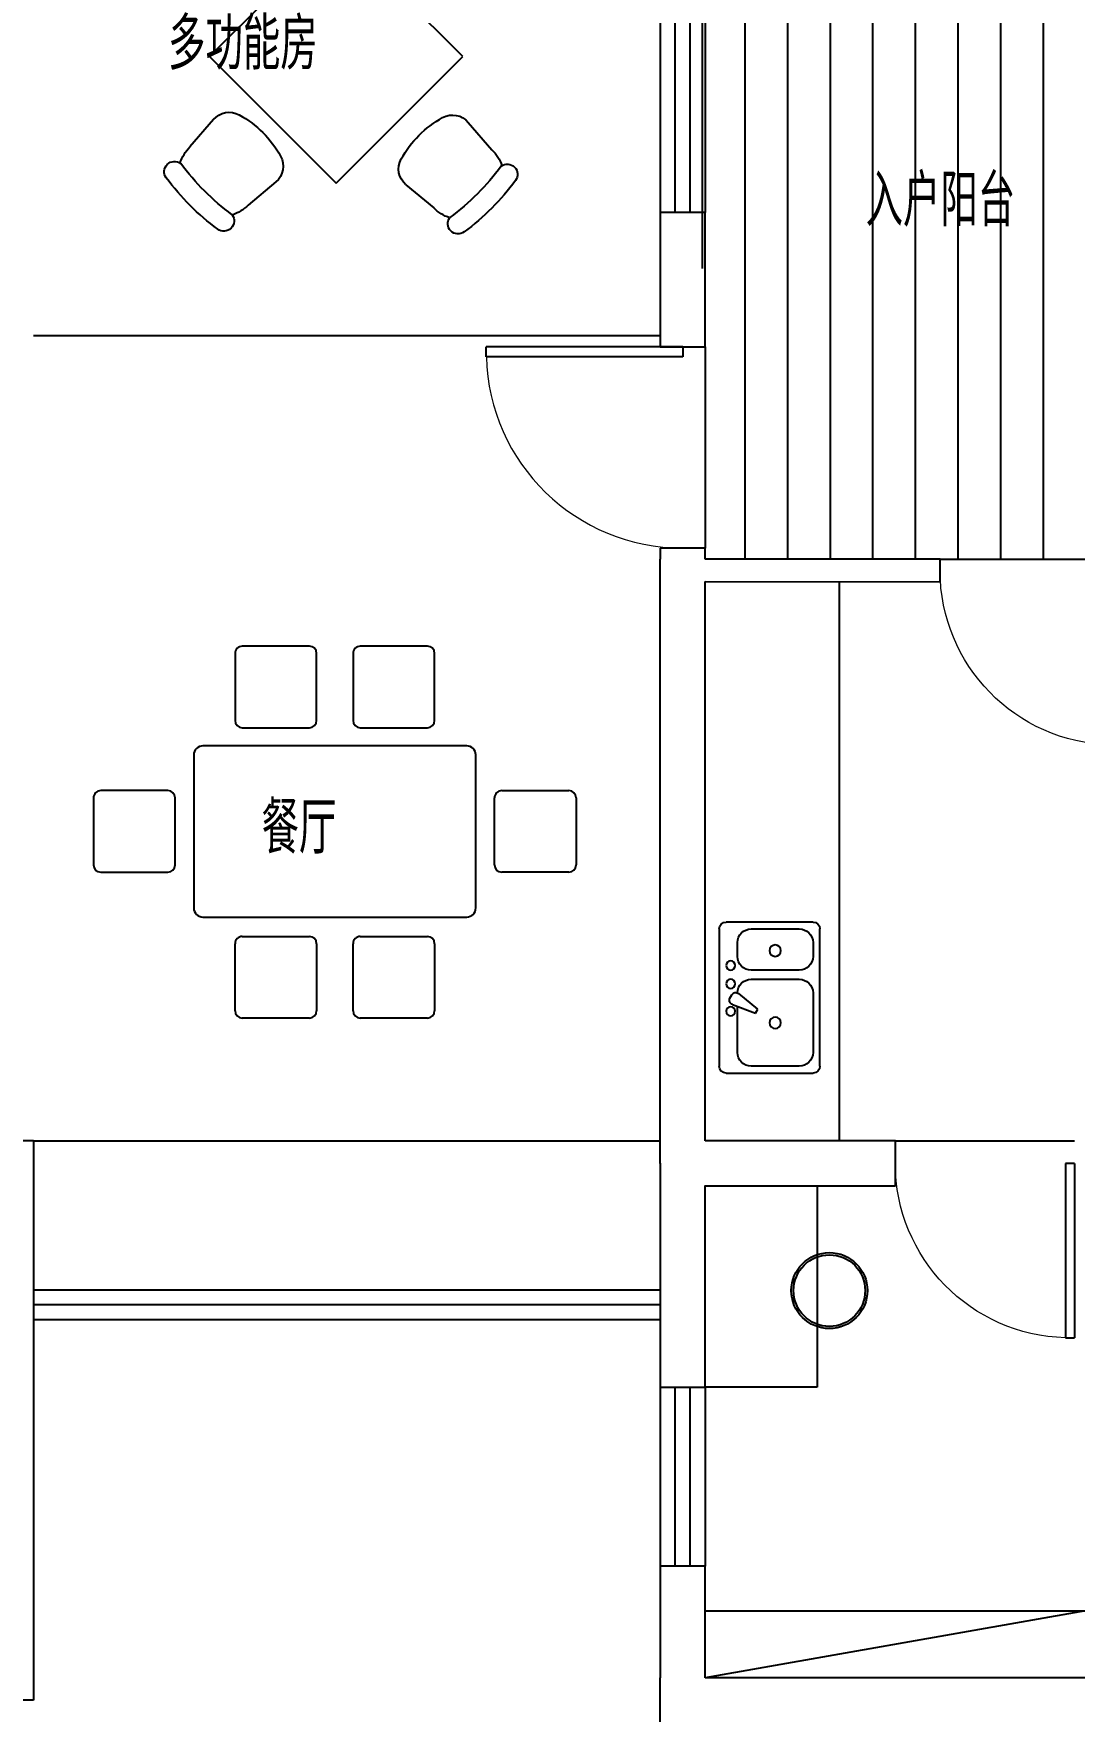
# Model space of a CAD drawing. Extents: x -355331 to -318731, y -592200 to -560200.
# Drawn here: x -346331 to -341681, y -579750 to -572250 of the extents above; entities that cross this region are included whole.
import ezdxf

# ---------------------------------------------------------------- set-up
doc = ezdxf.new("R2010")
doc.units = 0
doc.header["$LTSCALE"] = 1000
doc.header["$MEASUREMENT"] = 0
doc.layers.get('0').update_dxf_attribs({"linetype": 'CONTINUOUS'})
for name, color, linetype in [('BATH', 6, 'CONTINUOUS'), ('H', 252, 'CONTINUOUS'), ('JIAJU', 252, 'CONTINUOUS'), ('WALL', 2, 'CONTINUOUS'), ('WINDOW', 3, 'CONTINUOUS'), ('文字', 7, 'CONTINUOUS')]:
    doc.layers.add(name, color=color, linetype=linetype)
doc.styles.add('_TCH_WINDOW', font='SIMPLEX', dxfattribs={"height": 3.5, "bigfont": 'GBCBIG'})
doc.styles.add('DIM_FONT', font='ROMAND.shx', dxfattribs={"width": 0.7})
doc.styles.get("Standard").update_dxf_attribs({"font": 'GBENOR', "bigfont": 'GBCBIG'})

# ---------------------------------------------------------------- blocks, each defined once
blk = doc.blocks.new('A$C51354A1B')
for p, q in [((738.3348613406996, 1846.682547758799), (1071.334861341165, 1846.682547758333)), ((1324.180100498954, 1846.682547760196), (1657.180100498721, 1846.682547759264)), ((702.334861340234, 1477.68254775973), (702.3348613406997, 1810.68254775973)), ((1107.334861341165, 1810.68254775973), (1107.334861340699, 1477.68254775973)), ((1288.180100498488, 1477.68254775973), (1288.180100499885, 1810.682547759265)), ((1693.180100499419, 1810.682547760196), (1693.180100499652, 1477.682547759265)), ((1071.3348613407, 1441.68254775973), (738.3348613411652, 1441.682547758333)), ((1657.180100498954, 1441.68254775973), (1324.180100499419, 1441.682547758333)), ((1852.757480919594, 1344.999535500537), (542.7574809200596, 1344.999535501003)), ((497.7574809195939, 1299.999535500538), (497.7574809200596, 539.9995354991406)), ((1897.757480920059, 539.9995354991406), (1897.757480920059, 1299.999535500538)), ((-0.000837818486616, 753.4995354996063), (-0.0008378187194467, 1086.499535500072)), ((35.99916218104772, 1122.49953549914), (368.9991621805821, 1122.499535501003)), ((404.9991621810476, 1086.499535501003), (404.9991621810476, 753.4995355010032)), ((1990.515799658606, 1086.499535500538), (1990.515799658838, 753.4995355005376)), ((2359.515799659305, 1122.499535499606), (2026.515799659072, 1122.499535500537)), ((2395.515799658606, 753.4995355010032), (2395.515799657674, 1086.499535500538)), ((368.9991621812806, 717.4995355005376), (35.99916218081489, 717.4995355005376)), ((2026.515799658606, 717.4995354996062), (2359.515799659071, 717.4995354991406)), ((542.7574809200596, 494.9995354991406), (1852.757480920059, 494.9995355000718)), ((702.334861341631, 368.9995355005377), (702.3348613409323, 35.99953550100327)), ((1071.334861341165, 404.9995355010032), (738.3348613411652, 404.9995355005377)), ((1107.334861340699, 35.9995355005376), (1107.334861341864, 368.999535500072)), ((1288.180100499885, 368.9995354991406), (1288.180100498954, 35.9995355005376)), ((1657.180100499419, 404.9995355005377), (1324.180100498255, 404.9995355010032)), ((1693.180100499419, 35.9995355005376), (1693.180100499187, 368.9995354996063)), ((738.3348613411652, -0.0004644989967346), (1071.334861341165, -0.0004644989967346)), ((1324.180100498954, -0.0004644994623959), (1657.180100499419, -0.0004644989967346))]:
    blk.add_line(p, q)
for centre, radius, start, end in [((738.3348613413983, 1810.682547758333), 36.00000000000001, 90, 180), ((1071.334861341631, 1810.682547760196), 36.00000000000001, 0, 90), ((1324.180100498488, 1810.68254775973), 36.00000000000001, 90, 180), ((1657.180100498954, 1810.68254775973), 36.00000000000001, 0, 90), ((738.3348613411652, 1477.68254775973), 36.00000000000001, 180, 270), ((1071.334861341165, 1477.682547760196), 36.00000000000001, 270, 0), ((1324.180100498721, 1477.682547759265), 36.00000000000001, 180, 270), ((1657.180100499186, 1477.682547758333), 36.00000000000001, 270, 0), ((542.7574809205252, 1299.999535500538), 44.99999999999999, 90, 180), ((1852.757480920525, 1299.999535499606), 44.99999999999999, 0, 90), ((35.99916218197904, 1086.499535500072), 36.00000000000001, 90, 180), ((368.9991621805821, 1086.499535500072), 36.00000000000001, 0, 90), ((2026.515799658838, 1086.499535500538), 36.00000000000001, 90, 180), ((35.99916218197904, 753.4995355000717), 36.00000000000001, 180, 270), ((368.9991621805821, 753.4995354996063), 36.00000000000001, 270, 0), ((2026.515799659072, 753.4995355010032), 36.00000000000001, 180, 270), ((2359.515799660004, 753.4995355000717), 36.00000000000001, 270, 0), ((542.7574809200596, 539.9995355010032), 44.99999999999999, 180, 270), ((1852.757480919594, 539.9995355005374), 44.99999999999999, 270, 0), ((738.3348613406996, 368.9995354996063), 36.00000000000001, 90, 180), ((1071.3348613407, 368.9995355010033), 36.00000000000001, 0, 90), ((1324.180100499419, 368.9995354996063), 36.00000000000001, 90, 180), ((1657.180100498488, 368.9995354991406), 36.00000000000001, 0, 90), ((738.334861341631, 35.9995355005376), 36.00000000000001, 180, 270), ((1071.334861341165, 35.99953549960628), 36.00000000000001, 270, 0), ((1324.180100499187, 35.9995355005376), 36.00000000000001, 180, 270), ((1657.180100498488, 35.99953549960628), 36.00000000000001, 270, 0)]:
    blk.add_arc(centre, radius, start, end)
at = {"layer": 'JIAJU'}
blk.add_arc((2359.515799659071, 1086.499535500072), 36.00000000000001, 0, 90, dxfattribs=at)
blk = doc.blocks.new('M_E25ESP')
at = {"color": 0, "linetype": 'ByBlock'}
for p, q in [((0, -306.8181818181825), (0, 306.8181818181825)), ((30.68181818181756, 337.5), (419.3181818181823, 337.5)), ((357.9545454545459, 306.8181818181825), (143.1818181818175, 306.8181818181825)), ((450, 306.8181818181825), (450, -306.8181818181825)), ((81.81818181818242, 245.4545454545459), (81.81818181818242, 39.98143636365329)), ((419.3181818181823, -20.45454545454595), (419.3181818181823, 245.4545454545459)), ((48.38627045456087, 2.022913636367774), (56.62685454545135, -12.25018636364075)), ((58.92449318180661, 31.40468181818869), (162.5349272727362, 70.22072045454206)), ((172.7622000000092, 52.50655227273089), (87.3413181818164, -17.81470227271119)), ((162.5349272727362, 70.22072045454206), (172.7622000000092, 52.50655227273089)), ((143.1818181818175, -81.81818181818242), (357.9545454545459, -81.81818181818242)), ((357.9545454545459, -122.7272727272729), (143.1818181818175, -122.7272727272729)), ((81.81818181818242, -184.0909090909094), (81.81818181818242, -245.4545454545459)), ((419.3181818181823, -245.4545454545459), (419.3181818181823, -184.0909090909094)), ((419.3181818181823, -337.5), (30.68181818181756, -337.5)), ((143.1818181818175, -306.8181818181825), (357.9545454545459, -306.8181818181825))]:
    blk.add_line(p, q, dxfattribs=at)
for centre, radius in [((51.13636363636349, 61.3636363636365), 20.45454545454545), ((250.5681818181824, 112.5), 25.56818181818182), ((51.13636363636349, -61.3636363636365), 20.45454545454545), ((51.13636363636349, -143.1818181818175), 20.45454545454545), ((250.5681818181824, -209.6590909090906), 25.56818181818182)]:
    blk.add_circle(centre, radius, dxfattribs=at)
for centre, radius, start, end in [((30.68181818181756, 306.8181818181825), 30.68181818181818, 90, 180), ((143.1818181818175, 245.4545454545459), 61.36363636363636, 90, 180), ((357.9545454545459, 245.4545454545459), 61.36363636363636, 0, 90), ((419.3181818181823, 306.8181818181825), 30.68181818181818, 0, 90), ((66.10041818182025, 12.25018636364075), 20.45454545454545, 110.537678, 210), ((74.34100227271072, -2.022913636367774), 20.45454545454545, 210, 309.462322), ((143.1818181818175, -20.45454545454595), 61.36363636363636, 180, 270), ((357.9545454545459, -20.45454545454595), 61.36363636363636, 270, 0), ((143.1818181818175, -184.0909090909094), 61.36363636363636, 90, 180), ((357.9545454545459, -184.0909090909094), 61.36363636363636, 0, 90), ((143.1818181818175, -245.4545454545459), 61.36363636363636, 180, 270), ((357.9545454545459, -245.4545454545459), 61.36363636363636, 270, 0), ((30.68181818181756, -306.8181818181825), 30.68181818181818, 180, 270), ((419.3181818181823, -306.8181818181825), 30.68181818181818, 270, 0)]:
    blk.add_arc(centre, radius, start, end, dxfattribs=at)
at = {"style": 'DIM_FONT', "width": 0.8, "flags": 9}
for tag in ['YSIZE', 'XSIZE']:
    blk.add_attdef(tag, (0, 0), '', height=0.5, dxfattribs=at)
blk = doc.blocks.new('M_C54TQD')
for p, q in [((0, -52.37141133332626), (1500, -52.37141133332626)), ((25.81707532191649, -508.5309666635002), (25.81707532354631, -1967.83045325207)), ((853.4887384483591, -488.5309666636167), (45.81707532191649, -488.5309666635002)), ((853.4887384483591, -488.5309666636167), (1471.571529761655, -915.928643709747)), ((45.81707532214932, -761.1308476366103), (915.2873221009503, -761.1308476364936)), ((1471.571529761888, -1967.830453251838), (1471.571529761888, -915.9286437098636)), ((381.0187325812876, -1368.262054991908), (394.7801580405794, -1471.40293244319)), ((777.5608816719612, -1368.404508911655), (698.3876391793602, -1472.359672029037)), ((394.7801580405794, -1471.40293244319), (368.977387327468, -1593.453046087059)), ((528.3918655531015, -1559.275664124638), (508.6248558897058, -1470.38433104183)), ((698.3876391793602, -1472.359672029037), (623.2731592210475, -1602.733589553973)), ((160.8363171380479, -1514.378392206039), (136.7538225841708, -1517.816383791156)), ((255.4458232410252, -1552.196723353932), (160.8363171380479, -1514.378392206039)), ((324.2529505379498, -1645.023484812815), (255.4458232410252, -1552.196723353932)), ((548.1586792629676, -1616.561117701349), (528.3918655531015, -1559.275664124638)), ((90.30910963541828, -1638.147501642466), (87.00939012947491, -1644.58949291869)), ((188.3591680568643, -1620.957261242554), (90.30910963541828, -1638.147501642466)), ((257.1660994002595, -1617.519269657321), (188.3591680568643, -1620.957261242554)), ((324.2529505379498, -1645.023484812815), (257.1660994002595, -1617.519269657321)), ((368.977387327468, -1593.453046087059), (324.2529505379498, -1645.023484812815)), ((324.2529505379498, -1645.023484812815), (510.0318023327272, -1663.932721005287)), ((324.2529505379498, -1645.023484812815), (355.2161578217056, -1727.536271516117)), ((605.4829289054032, -1658.043702143477), (548.1586792629676, -1616.561117701349)), ((623.2731592210475, -1602.733589553973), (605.4829289054032, -1658.043702143477)), ((605.4829289054032, -1658.043702143477), (733.9680998106488, -1626.437963874312)), ((733.9680998106488, -1626.437963874312), (836.7563149160706, -1640.265492021688)), ((836.7563149160706, -1640.265492021688), (872.7706596506758, -1660.305966510903)), ((510.0318023327272, -1663.932721005287), (559.9168716461863, -1700.031915123691)), ((559.9168716461863, -1700.031915123691), (571.9582169000057, -1708.627035323647)), ((605.4829289054032, -1658.043702143477), (593.7109122320544, -1752.156051272759)), ((605.4829289054032, -1658.043702143477), (654.9002571103629, -1721.255319918738)), ((654.9002571103629, -1721.255319918738), (720.1312322369776, -1768.66392732237)), ((355.2161578217056, -1727.536271516117), (334.5740196325351, -1810.04891698237)), ((591.871118045412, -1766.864436217816), (580.0376802883111, -1861.467821219121)), ((720.1312322369776, -1768.66392732237), (813.0359425107016, -1768.66392732237)), ((334.5740196325351, -1810.04891698237), (280.9774346412159, -1872.618190080393)), ((45.8170753235463, -1987.83045325207), (1451.571529761888, -1987.830453251838))]:
    blk.add_line(p, q)
blk.add_lwpolyline([(0, -2000), (0, 0), (1500, 0), (1500, -2000)], close=True)
for points in [[(100.9809355731122, -126.7930115305353, -0.2633679387580063), (73.03082517371513, -108.0043454644037, -0.494818049593334), (82.2023155835923, -89.26110906281976, -0.049224722880142), (99.87297290400602, -87.51721706544048, -0.0368308428568549), (123.5152011790778, -89.26110906281976, -0.0318926909000512), (161.4932668786496, -97.39637610432692, 0.0357819959079403), (195.4075579075142, -104.386000819155, 0.0329412578642258), (285.0692274586763, -110.2995541269192, 0.0265644647772248), (396.2963938089087, -104.386000819155, 0.0179054185074339), (433.8106666770761, -99.02135129994713, -0.0333974636936459), (454.0186778504867, -96.76743306149729, -0.0320396294917023), (491.1012199197428, -97.4999333183514, 0.018441951395994), (555.4230690312106, -100.5206656794762, 0.0108372939697291), (620.186532073887, -99.76774555223528, 0.0146238513299216), (668.0947889683302, -96.76743306149729, 0.1112493716170288), (690.6415959072765, -89.46100785862656, -0.1537083434765361), (707.5298517555927, -85.50787644495722, -0.0764444186523767), (714.9663045406343, -87.23092743253801, -0.215512293950284), (716.9191617504694, -89.26110906281976, -0.5858582349918418), (714.256699609803, -92.3062150827609, 0.3634893070176432), (709.4076745638158, -94.89081675256604, 0.1917162675796268), (709.3503550537861, -106.4259541546926, -0.1296753022843935), (711.2854973720385, -123.0397789126727, -0.017350206177164), (708.2857401394285, -139.8438447378576, 0.0193256498707409), (705.6520289473701, -154.9418324535945, 0.0188175161277147), (699.0376803365068, -223.3239292913349, 0.0218280980030002), (698.1405417609494, -282.5501878542127, 0.0062041541509907), (699.5261772114318, -316.400861889706, 0.0019630604773014), (705.6520289473701, -423.2947161803021, 0.0283408257713941), (709.9291620904112, -459.4233455349458, -0.1170135268628909), (709.4076745638158, -468.3330838838592, -0.3660599914315623), (707.9786069015973, -469.2643586997872, -0.0397304305354332), (694.3848961445037, -466.456467574928, -0.0483088234329496), (680.646424039267, -460.9746408300707, 0.0629807230965901), (669.9726117765528, -457.0735272672027, 0.0405796252690656), (646.575280764373, -453.6929555620297, 0.0143450944869819), (579.8353533989284, -451.4436783404088, 0.0054844172030433), (454.3906688750722, -452.1922876990865, 0.0071527060937162), (358.2477550946642, -455.1969109582715, 0.0087615685340777), (315.7035025332589, -457.8837116115026, -0.0081531255989414), (269.9883195252624, -460.8266186480176, -0.062510027184643), (212.858998686308, -456.4259942439385, 0.078669286227118), (167.272150359815, -454.386000819155, 0.0478250924924058), (144.9107191013172, -459.1024647536687, -0.0344939943977636), (114.1258911844343, -466.456467574928, -0.0235713893391271), (88.79070591600615, -469.4701159588293, -0.5102284767959722), (87.83597996179016, -468.3330838838592), (95.34746714844368, -438.3075054148211), (116.0039099461865, -355.7373764807127, 0.0730409353706404), (117.9549391705077, -336.1565441959537, 0.0233051013921503), (112.2480683759786, -275.0438638554188, 0.0182988888762084), (108.178149793297, -252.1994323256659, -0.0109698913763853), (100.8329906477593, -214.2043384962017, -0.0422811877974625), (97.92617118963972, -179.8909346904838, -0.0272005265134367), (100.8329906477593, -126.4973212979967)], [(99.32607474597172, -142.8089705866296, -0.0536899463297647), (113.5327993906103, -155.7863047061255, -0.0703117485643946), (121.637378370855, -168.0780053790658, -0.0154482349215183), (125.372092746431, -176.6325245260959, -0.0132435682896378), (129.1488655572757, -186.8438859943999, -0.0821266656645959), (132.1388998322654, -204.9249020674033, -0.064163702142309), (129.1488655572757, -228.1290210800944)], [(100.802333666943, -126.7787973218364, -0.0773794298008275), (135.6131864276249, -152.1195828430354, -0.0773794298004389), (161.0724411581177, -186.8438859943999, -0.0475254861911322), (170.9974045124836, -211.4623332455522, -0.0475254861919447), (176.0954155311919, -237.5119613877032)], [(574.8410073658451, -100.5896195458481, 0.0278421621871093), (551.0592332051601, -111.202792232274, 0.0486850077751128), (538.5224678034429, -119.2865462948102, 0.0236664622263066), (510.5991942917462, -143.6456021170597, 0.0312234184537797), (491.5759178295266, -164.3247727612033, 0.0468009736850804), (486.4679089093113, -171.9909071292495, 0.023190832047154), (478.4309622184373, -188.7205023034475)], [(656.8276561654637, -94.89081675256604, 0.0881531318181468), (622.2978315080982, -98.43457139458042, 0.0881531318190246), (591.1024862020275, -113.6568386049475, 0.0775471207029249), (569.4562496813013, -135.2689928915351, 0.077547120704443), (555.4230690312106, -162.4482976893196)], [(810.218914367957, -126.7930115305353, -0.2633679387580063), (782.26880396856, -108.0043454644037, -0.494818049593334), (791.4402943784372, -89.26110906281976, -0.049224722880142), (809.1109516988504, -87.51721706544048, -0.0368308428568549), (832.7531799739226, -89.26110906281976, -0.0318926909000512), (870.7312456734944, -97.39637610432692, 0.0357819959079403), (904.6455367023593, -104.386000819155, 0.0329412578642258), (994.3072062535213, -110.2995541269192, 0.0265644647772248), (1105.534372603753, -104.386000819155, 0.0179054185074339), (1143.048645471921, -99.02135129994713, -0.0333974636936459), (1163.256656645331, -96.76743306149729, -0.0320396294917023), (1200.339198714588, -97.4999333183514, 0.018441951395994), (1264.661047826055, -100.5206656794762, 0.0108372939697291), (1329.424510868732, -99.76774555223528, 0.0146238513299216), (1377.332767763175, -96.76743306149729, 0.1112493716170288), (1399.879574702121, -89.46100785862656, -0.1537083434765361), (1416.767830550438, -85.50787644495722, -0.0764444186523767), (1424.204283335479, -87.23092743253801, -0.215512293950284), (1426.157140545314, -89.26110906281976, -0.5858582349918418), (1423.494678404648, -92.3062150827609, 0.3634893070176432), (1418.645653358661, -94.89081675256604, 0.1917162675796268), (1418.588333848631, -106.4259541546926, -0.1296753022843935), (1420.523476166883, -123.0397789126727, -0.017350206177164), (1417.523718934273, -139.8438447378576, 0.0193256498707409), (1414.890007742215, -154.9418324535945, 0.0188175161277147), (1408.275659131352, -223.3239292913349, 0.0218280980030002), (1407.378520555794, -282.5501878542127, 0.0062041541509907), (1408.764156006276, -316.400861889706, 0.0019630604773014), (1414.890007742215, -423.2947161803021, 0.0283408257713941), (1419.167140885256, -459.4233455349458, -0.1170135268628909), (1418.645653358661, -468.3330838838592, -0.3660599914315623), (1417.216585696442, -469.2643586997872, -0.0397304305354332), (1403.622874939348, -466.456467574928, -0.0483088234329496), (1389.884402834112, -460.9746408300707, 0.0629807230965901), (1379.210590571398, -457.0735272672027, 0.0405796252690656), (1355.813259559218, -453.6929555620297, 0.0143450944869819), (1289.073332193773, -451.4436783404088, 0.0054844172030433), (1163.628647669917, -452.1922876990865, 0.0071527060937162), (1067.485733889509, -455.1969109582715, 0.0087615685340777), (1024.941481328103, -457.8837116115026, -0.0081531255989414), (979.2262983201073, -460.8266186480176, -0.062510027184643), (922.0969774811527, -456.4259942439385, 0.078669286227118), (876.5101291546598, -454.386000819155, 0.0478250924924058), (854.148697896162, -459.1024647536687, -0.0344939943977636), (823.3638699792791, -466.456467574928, -0.0235713893391271), (798.0286847108507, -469.4701159588293, -0.5102284767959722), (797.073958756635, -468.3330838838592), (804.5854459432884, -438.3075054148211), (825.2418887410311, -355.7373764807127, 0.0730409353706404), (827.1929179653522, -336.1565441959537, 0.0233051013921503), (821.4860471708231, -275.0438638554188, 0.0182988888762084), (817.4161285881419, -252.1994323256659, -0.0109698913763853), (810.070969442604, -214.2043384962017, -0.0422811877974625), (807.1641499844847, -179.8909346904838, -0.0272005265134367), (810.070969442604, -126.4973212979967)], [(1284.07898616069, -100.5896195458481, 0.0278421621871093), (1260.297212000005, -111.202792232274, 0.0486850077751128), (1247.760446598287, -119.2865462948102, 0.0236664622263066), (1219.837173086591, -143.6456021170597, 0.0312234184537797), (1200.813896624371, -164.3247727612033, 0.0468009736850804), (1195.705887704156, -171.9909071292495, 0.023190832047154), (1187.668941013282, -188.7205023034475)], [(1366.065634960309, -94.89081675256604, 0.0881531318181468), (1331.535810302943, -98.43457139458042, 0.0881531318190246), (1300.340464996872, -113.6568386049475, 0.0775471207029249), (1278.694228476146, -135.2689928915351, 0.077547120704443), (1264.661047826055, -162.4482976893196)], [(660.5833017819095, -455.1969109582715, 0.0161077521653885), (621.6645676454064, -428.9650299670173, 0.0245988265329337), (594.8583277720026, -413.9117758726934, 0.009477215100867), (545.8200545446016, -390.6135754343122, 0.0159372813057892), (515.9880062439476, -378.2564897139092, 0.0725208528990522), (499.6476300114299, -374.6702446285635, 0.0333392788004724), (463.4079878453631, -374.5033983330941)], [(191.3706686275545, -453.6728252451866, 0.0097294744723616), (218.6594809463713, -444.6409905871842, 0.009729474473291), (245.5762311110738, -434.5542727969585, 0.0079705008528091), (267.3211682804395, -425.5156059400176, 0.0079705008551367), (288.7669395147823, -415.7883921816246)], [(900.6086474223993, -453.6728252451866, 0.0097294744723616), (927.8974597412162, -444.6409905871842, 0.009729474473291), (954.8142099059187, -434.5542727969585, 0.0079705008528091), (976.5591470752843, -425.5156059400176, 0.0079705008551367), (998.0049183096271, -415.7883921816246)], [(853.4887384483591, -488.5309666636167, -0.0852718179142582), (916.7940449684392, -598.6369900371647, -0.1240444849517736), (926.0039442058186, -686.1659086162688), (912.364597803913, -781.5758952042086), (914.1106356123927, -911.7165031466866)], [(914.1106356123927, -911.7165031466866, 0.0078673409248488), (1031.724163627252, -893.9427607996623, 0.0095084780273965), (1128.470983586972, -875.8640361278084, 0.006616053903061), (1193.485191743588, -861.5313435217831, -0.0238283431850551), (1211.672466289019, -858.1735341966851, -0.080712554601587), (1230.311834537657, -858.6611640215851, -0.0095907749214261), (1382.91685589496, -890.6158193460433, -0.0131328366423957), (1416.355327734956, -899.220250509563, -0.0078593660510627), (1471.571529761655, -915.928643709747)], [(463.9505119207313, -1480.437258017133, 0.0256263773130658), (475.5529135710093, -1477.614787561935, 0.0108003175969269), (604.8687299224548, -1435.981363105937, 0.0045599242865635), (692.3968879890162, -1404.803410856868, 0.0112502049699783), (727.4602013842668, -1391.049685411621, 0.0693939607328312), (746.282983473502, -1379.897448407486, -0.0797562568819131), (762.8822070427702, -1370.519326541922, -0.1063994932269791), (777.5608816721942, -1368.404508911655, -0.3286420819917078), (781.570805078838, -1371.809234975604, -0.2995467624749613), (779.1952752068173, -1378.311226067249, 0.1899166392732897), (773.7075559524817, -1387.122778535122, 0.0335175224208069), (772.5260133859701, -1397.384737111046, 0.0756271031388586), (773.0004556113851, -1401.959308893885, 0.0534886286392459), (775.9668624771292, -1409.811991529539, 0.0178378667503755), (788.0861175216266, -1431.800641400157, 0.0383935750642246), (805.2742803669533, -1456.073614769731, -0.0595290825061912), (815.7115921904331, -1472.215284330654, -0.0359425927522917), (826.2619087763594, -1498.385362479603, -0.011245006357116), (851.9242734634317, -1584.737333225552, -0.0062027091860942), (862.1980728851632, -1624.315597536159, 0.010783211680623), (868.3165291617624, -1647.028448516852, 0.0194848343010926), (872.7706596516069, -1660.305966512998, 0.0050616242096234), (892.3973092753438, -1710.497391701792, 0.1013919190942201), (909.1374201583676, -1735.773232724518, -0.2237680032509501), (913.990082128439, -1749.201175178284, -0.2555795284433636), (910.8728970314841, -1753.817256197799, -0.0815627085866008), (895.1848218820523, -1758.905572009971, -0.0718052271760612), (878.0769460559821, -1759.0340193148, 0.0699853129919421), (860.5283372055271, -1759.102219073102, 0.0354599108751823), (801.0142176891676, -1772.068652195274, 0.0294323486893013), (731.9626261058727, -1796.825984933995, 0.0015539306784282), (698.6263457331806, -1811.165110202273, -0.0015200045161783), (664.5470052741002, -1825.826592424651, -0.004735139452577), (629.2815294407771, -1840.478306480334, 0.0038204816556974), (585.5403770180418, -1858.557646425674, 0.2960011448983662), (563.6347568596248, -1890.878058333299, -0.6497743301907088), (542.1970181963407, -1899.898485974292, -0.0231899331533064), (537.6988354085479, -1895.262166419066, 0.0288000585939381), (534.0341806493234, -1891.568750797771, 0.0057266574220755), (527.4483033211436, -1885.789348176797, -0.0043580803065144), (518.7736149579285, -1878.218847374897, -0.0275279624241201), (501.77340684575, -1861.357729279669, -0.0462141911587343), (493.2202135212718, -1849.920146354939, -0.194121097555792), (490.4219391301738, -1833.24536795076, 0.1337189327007904), (489.250970837893, -1809.196833450929, 0.0057790609655978), (481.8063498067203, -1787.180584505084, 0.0088817836259535)]]:
    blk.add_lwpolyline(points, format="xyb")
blk.add_lwpolyline([(58.13472162233664, -1583.152987174108, 0.1013919190942201), (39.50652894447557, -1559.234586530481, -0.2237680032509501), (33.63892572536133, -1546.218089336646, -0.2555795284433636), (36.39313040487468, -1541.376663566218, -0.0815627085866008), (51.64504933147689, -1535.100866504712, -0.0718052271760612), (68.69275314197876, -1533.661523332354, 0.0699853129919421), (86.1845112729352, -1532.248469445971, 0.0354599108751823), (144.5297128919046, -1514.75857928826, 0.0294323486893013), (211.4805883753579, -1484.781453064643, 0.0015539306784282), (243.6197459157556, -1467.929371439502, -0.0015200045161783), (276.4750698423013, -1450.698927546618, -0.004735139452577), (310.5137885496952, -1433.387308924691, 0.0038204816556974), (352.7405321199913, -1412.008509248728, 0.2960011448983662), (372.1044370702002, -1378.10416726314, -0.6497743301907088), (392.7877194753382, -1367.467129011638, -0.0231899331533064), (397.6280315041076, -1371.745035845088, 0.0288000585939381), (401.5649964159819, -1375.146700252313, 0.0057266574220755), (408.5744758499786, -1380.404311201884, -0.0043580803065144), (417.8039045564363, -1387.287649516016, -0.0275279624241201), (436.0464629260823, -1402.796145362314, -0.0462141911587343), (445.4511556827928, -1413.544502137112, -0.194121097555792), (449.5192762336228, -1429.955747354426, 0.1337189327007904), (452.5300568193197, -1453.843785754172, 0.0115049885239622), (471.1510833646171, -1496.194292383734, 0.0088817836259535), (497.4863913217559, -1550.021231578546, 0.0124257131937093), (534.6168163891416, -1618.372365437332, -0.0336123700455677), (547.2733422871677, -1644.223848813679), (570.2964757324663, -1700.540598565829), (588.0571801417972, -1743.984951960272, 0.2243410718216135), (602.5851146520579, -1757.285988330492, -0.722771522499555), (602.7547089883592, -1766.146016167477, -0.1035130412990579), (599.0172203551047, -1766.642068473855, 0.0534647381238438), (591.778178574983, -1766.87733775645, 0.0301092765793074), (568.7220152600202, -1771.539454950951, -0.0314364773003218), (546.625681511592, -1775.946527513326, -0.0532399643574459), (531.5061410476919, -1776.364433890325, 0.0551795226477933), (516.9166619062889, -1776.824167168699, 0.0562710074868784), (491.602710487321, -1783.400484463316, 0.0108003175969269), (365.8583998028189, -1834.823151849559, 0.0045599242865635), (280.9774346444756, -1872.61819007888, 0.0112502049699783), (247.0714551992714, -1889.01896651613, 0.0693939607328312), (229.1588344399352, -1901.581113359076, -0.0797562568819131), (213.3272498133592, -1912.203934125835, -0.1063994932269791), (198.8538511942606, -1915.437612356851, -0.3286420819917078), (194.5947606211993, -1912.350252192235, -0.2995467624749613), (196.464941778453, -1905.685310124536, 0.1899166392732897), (201.2611352659296, -1896.479059664067, 0.0335175224208069), (201.6526498869061, -1886.156726935762, 0.0756271031388586), (200.8289744397625, -1881.631977088749, 0.0534886286392459), (197.2694064734969, -1874.029762269463, 0.0178378667503755), (183.5004308565985, -1853.03470626974, 0.0383935750642246), (164.5023714373819, -1830.150565112359, -0.0595290825061912), (152.8585468831006, -1814.856372617767, -0.0359425927522917), (140.3333988315426, -1789.571933990927, -0.011245006357116), (108.1278744246811, -1705.440940826898, -0.0062027091860942), (94.85072786197996, -1666.766565078753, 0.010783211680623), (87.00939013040622, -1644.589492921368, 0.0194848343010926), (81.5506756566465, -1631.692431285046, 0.0050616242096234)], format="xyb", close=True)
for centre, start, end in [((45.81707532191649, -508.5309666635002), 89.99999999999173, 180.0000000000116), ((45.81707532214932, -741.1308476366103), 180.0000000000093, 270), ((45.8170753235463, -1967.83045325207), 180.0000000000573, 270.0000000000047), ((1451.571529761888, -1967.830453251838), 270, 0)]:
    blk.add_arc(centre, 20, start, end)
at = {"style": 'DIM_FONT', "width": 0.8, "flags": 9}
for tag in ['YSIZE', 'XSIZE']:
    blk.add_attdef(tag, (0, 0), '', height=0.5, dxfattribs=at)
blk = doc.blocks.new('M_C5')
for p, q in [((-60.16192104374932, 62.68461325480894), (-49.63460429589031, 152.1065615165353)), ((-28.08119270529278, 85.5738574138395), (7.413737712297004, 159.8281467487104)), ((-70.82901607836537, 21.28130988847079), (-105.5706513122422, 120.2282728042846)), ((-8.992281119622929, 87.95501956535735), (58.67843228853597, 149.1512966760219)), ((12.1610811973369, 83.25872809370229), (111.8935306657804, 114.3671185050116)), ((25.53403393035843, 75.43189319191879), (151.976158361067, 50.03246236002269)), ((-53.99105266266269, -14.06874431869437), (-153.5547980225383, 44.95468834566416)), ((42.31323223001527, 52.59037386479214), (156.1122218071468, -35.05672834750294)), ((48.33521730783104, 20.58951348862501), (102.0785434169302, -123.2070248560467)), ((-26.44012613309314, -30.03790376529833), (-152.9726097377861, -46.89755505358152)), ((14.47907216040039, -26.22849599220535), (-99.14332800768172, -125.5810515625417)), ((40.54031767207198, -2.332965136227358), (5.081947024460531, -160.0161421951379))]:
    blk.add_line(p, q)
for centre, radius in [((0, 0), 160), ((-11.20591059033177, 27.9958680989912), 60)]:
    blk.add_circle(centre, radius)
at = {"width": 0.8, "flags": 9}
for tag in ['XSIZE', 'YSIZE']:
    blk.add_attdef(tag, (0, 0), '', height=0.5, dxfattribs=at)
blk = doc.blocks.new('ccui')
for points in [[(-565.6461125179194, 1078.213557414943), (-506.5007212380878, 682.610444825608), (-110.8976086489856, 741.7558361052068), (-170.0429999283515, 1137.358948694542)], [(-225.5601126602851, -1196.504339973675), (-284.705503939651, -800.9012273843399), (110.8976086494513, -741.755836104974), (170.0429999292828, -1137.358948694309)]]:
    blk.add_lwpolyline(points, close=True)
at = {"rotation": 188.5031322324077}
blk.add_blockref('M_C5', (-332.1472721518949, 910.5732068892102), dxfattribs=at)
at = {"extrusion": (1e-16, 0, -1), "zscale": -1}
for name, p, rotation in [('M_C54TQD', (-110.8976086494513, -741.755836104974), 81.49686775637126), ('M_C5', (51.30234953528271, -967.9015675336123), 351.4968677675923)]:
    blk.add_blockref(name, p, dxfattribs=dict(at, rotation=rotation))
blk = doc.blocks.new('A$C639E48C9')
for p, q in [((498.616208545398, 1409.880386667733), (376.4792480497854, 1515.509158710658)), ((1158.069999774219, 1397.498178508947), (1280.206960269832, 1503.126950551872)), ((283.7546607323456, 793.2590544178383), (849.4400856815046, 1358.944479367055)), ((849.4400856815046, 1358.944479367055), (1415.12551063078, 793.2590544178383)), ((220.0925877288682, 1131.35676585132), (116.2953410430345, 1255.32525170414)), ((1436.593620590633, 1118.974557692418), (1540.390867276466, 1242.943043545238)), ((849.4400856815046, 227.573629468563), (283.7546607323456, 793.2590544178383)), ((1415.12551063078, 793.2590544178383), (849.4400856815046, 227.573629468563)), ((259.1873788987286, 498.6155576335731), (153.5586068558041, 376.4785971379607)), ((1397.498829420772, 510.9977657923009), (1503.127601463697, 388.8608052966302)), ((1118.975208604243, 232.4741449757712), (1242.943694457062, 128.6768982899957)), ((537.710999715142, 220.0919368170435), (413.7425138623219, 116.2946901312098))]:
    blk.add_line(p, q)
for centre, radius, start, end in [((895.9908561601766, 733.9821182364248), 1104, 126.5445270013243, 143.4554729986757), ((266.0075928792358, 1583.973347978957), 46, 323.4554729986757, 486.5445270013243), ((1390.678615440265, 1571.591139820171), 46, 53.45547299867568, 216.5445270013243), ((760.6953521593242, 721.5999100776387), 1104, 36.54452700132432, 53.45547299867568), ((960.3375774907178, 669.6353969057672), 1104, 126.5445270013243, 143.4554729986757), ((246.3872945464682, 1385.417205207457), 183.977805, 45, 71.38198999930509), ((1410.298913773033, 1373.034997048555), 183.977805, 108.6180100006949, 135), ((696.3486308287827, 657.2531887469813), 1104, 36.54452700132432, 53.45547299867568), ((45.99962641776071, 1363.965381517482), 46, 143.4554729986757, 306.5445270013243), ((439.4797455491497, 1339.404294052045), 92, 331.1086600026659, 409.999999998934), ((1217.206462770235, 1327.022085893317), 92, 130.0000000010658, 208.891339997334), ((1610.68658190174, 1351.58317335858), 46, 233.4554729986757, 396.5445270013243), ((246.3872945464682, 1385.417205207457), 183.977805, 198.7877880027449, 225), ((107.2132417466491, 1522.759732650069), 471.4999999999998, 298.8913399989453, 331.1086600026659), ((1549.472966572968, 1510.377524491167), 471.4999999999998, 208.891339997334, 241.1086600010546), ((1410.298913773033, 1373.034997048555), 183.977805, 315, 341.2122119972551), ((290.5686803443823, 1190.493228847335), 92, 220.0000000010658, 298.8913399989453), ((1366.117527975002, 1178.111020688549), 92, 241.1086600010546, 319.9999999989342), ((329.6634715143591, 439.4790946373249), 92, 61.10866000266595, 140.0000000014889), ((1510.378175402991, 119.5947989934939), 471.4999999999998, 118.891339997334, 151.108659999746), ((1327.022736805142, 451.861302796111), 92, 39.99999999851102, 118.891339997334), ((146.3080329163931, 107.2125908348243), 471.4999999999998, 28.89134000025402, 61.10866000266595), ((283.6505603590049, 246.3866436346434), 183.977805, 135, 161.3819899993051), ((1373.03564796038, 258.7688517933711), 183.977805, 18.6180100006949, 45), ((85.09441758738828, 266.006941967411), 46, 53.45547299867568, 216.5445270013243), ((999.4323686605783, 960.3369265788932), 1104, 216.5445270013243, 233.4554729986757), ((478.5745367191266, 290.5680294325575), 92, 310.0000000010658, 388.891340000254), ((1178.111671600374, 302.9502375913434), 92, 151.108659999746, 229.9999999989342), ((657.2538396588059, 972.7191347376793), 1104, 306.5445270013243, 323.4554729986757), ((1571.591790731996, 278.3891501261387), 46, 323.4554729986757, 486.5445270013243), ((935.0856473299208, 895.9902052483521), 1104, 216.5445270013243, 233.4554729986757), ((721.6005609894637, 908.3724134070799), 1104, 306.5445270013243, 323.4554729986757), ((283.6505603590049, 246.3866436346434), 183.977805, 288.7877880027449, 315), ((1373.03564796038, 258.7688517933711), 183.977805, 225, 251.2122119972551), ((1351.583824270405, 58.38118366460546), 46, 143.4554729986757, 306.5445270013243), ((305.1023840489798, 45.99897550593595), 46, 233.4554729986757, 396.5445270013243)]:
    blk.add_arc(centre, radius, start, end)
blk = doc.blocks.new('$TCHSYS$WIN2D')
for p, q in [((-0.5, 0.5), (0.5, 0.5)), ((0.5, 0.1666666666666666), (-0.5, 0.1666666666666666)), ((0.5, -0.1666666666666667), (-0.5, -0.1666666666666667)), ((-0.5, -0.5), (0.5, -0.5))]:
    blk.add_line(p, q)
blk = doc.blocks.new('$TCHSYS$DOOR2D')
for p, q in [((0.45, 0.975), (0.5000000000000002, 0.975)), ((0.45, 0), (0.45, 0.975)), ((0.5, 0), (0.5, 0.975)), ((0.5, 0), (0.45, 0))]:
    blk.add_line(p, q)
at = {"lineweight": 13}
blk.add_arc((0.475, 0), 0.975, 91.46928358135379, 180, dxfattribs=at)

msp = doc.modelspace()

# ---------------------------------------------------------------- hatches: boundary and pattern name
at = {"layer": 'H'}
h = msp.add_hatch(dxfattribs=at)
h.set_pattern_fill('ANSI31', color=256, scale=120, angle=225, style=0)
h.set_pattern_definition([(270, (-951799.9828106043, -787155.6934307249), (190.5, -5.68e-14), [])])
h.paths.add_polyline_path([(-341480.9739988238, -574600.3466596993), (-340730.9739988402, -574600.3466597063), (-340730.9739988422, -572700.3466597075), (-340730.9739988537, -572245.2048967717, -0.3770902163033863), (-341605.6534333252, -571300.346659709), (-341605.9739988444, -571300.346659709), (-341605.9739988444, -571250.346659709), (-340730.9739988537, -571250.346659709), (-340730.9739988445, -571100.3466597041), (-343430.973998843, -571100.3466597057), (-343430.9739988416, -573300.3466597061), (-343330.9739988445, -573300.3466597061), (-343330.9739988445, -573500.3466597061), (-343330.9739988462, -573650.3466597139), (-343330.9739988338, -574550.3466597046), (-343330.9739988523, -574600.3466597063), (-342280.9739988444, -574600.3466597056)])
h.paths.add_polyline_path([(-342712.1614839248, -573254.0330152278), (-341150.9948172581, -573254.0330152278), (-341150.9948172581, -572666.5330152278), (-342712.1614839248, -572666.5330152278)], flags=24)

# ---------------------------------------------------------------- linework, layer by layer
at = {"layer": 'BATH'}
msp.add_line((-342730.9739988445, -577200.3466597061), (-342730.9739988447, -574700.3466597075), dxfattribs=at)
at = {"layer": 'JIAJU'}
for p, q in [((-341630.9739988466, -579300.3466597049), (-343330.9741206061, -579600.3466597049)), ((-343330.9741047261, -579300.3466597046), (-341630.9739988466, -579300.3466597049))]:
    msp.add_line(p, q, dxfattribs=at)
msp.add_lwpolyline([(-342830.9740766777, -578300.3466597049), (-343330.9740729516, -578300.3466597049), (-343330.974004142, -577400.3466597087), (-342830.9740078677, -577400.3466597087)], close=True, dxfattribs=at)
for radius in [170, 160]:
    msp.add_circle((-342775.8052831594, -577869.2725507925), radius, dxfattribs=at)
at = {"layer": 'WALL'}
for p, q in [((-343330.9739988433, -573050.346659719), (-343530.9739988426, -573050.346659719)), ((-343530.9739988426, -573050.346659719), (-343530.9739988426, -573650.3466597)), ((-343330.9739988431, -573650.3466597), (-343330.9739988433, -573050.346659719)), ((-343530.9739988426, -573650.3466597), (-343330.9739988431, -573650.3466597)), ((-343330.9739988427, -574550.3466597), (-343530.9739988426, -574550.3466597)), ((-343530.9739988426, -574550.3466597), (-343530.9739988443, -574600.3466597063)), ((-343330.9739988427, -574600.346659703), (-343330.9739988427, -574550.3466597)), ((-343530.9739988443, -577300.3466597061), (-343530.9739988443, -574600.3466597063)), ((-342280.9739988441, -574600.3466597022), (-343330.9739988427, -574600.346659703)), ((-342280.9739988441, -574700.3466597121), (-342280.9739988441, -574600.3466597022)), ((-343330.9739988466, -574700.3466597085), (-342280.9739988441, -574700.3466597121)), ((-343330.9739988466, -577200.3466597053), (-343330.9739988466, -574700.3466597085)), ((-346330.9739988448, -577200.3466597061), (-346530.9739988447, -577200.3466597062)), ((-346330.9739988448, -577200.3466597061), (-346330.9739988413, -579700.3466597061)), ((-342480.9739988538, -577200.3466597046), (-343330.9739988466, -577200.3466597053)), ((-342480.9739988538, -577400.3466597077), (-342480.9739988538, -577200.3466597046)), ((-343530.9739988443, -577300.3466544121), (-343530.9740517825, -578300.3466491218)), ((-343330.9740517816, -578300.3466597098), (-343330.9740041369, -577400.3466597054)), ((-343330.9740041369, -577400.3466597054), (-342480.9739988538, -577400.3466597077)), ((-343530.9740517825, -578300.3466491218), (-343330.9740517816, -578300.3466597098)), ((-343530.9740941329, -579100.3466491221), (-343530.9741206011, -579600.3466596812)), ((-343330.9740941322, -579100.3466597098), (-343530.9740941329, -579100.3466491221)), ((-343330.9741206012, -579600.3466597061), (-343330.9740941322, -579100.3466597098)), ((-343530.9741206011, -579600.3466596812), (-343530.9740359012, -579600.346659707)), ((-343530.9740359012, -579800.3466597071), (-343530.9740359012, -579600.346659707)), ((-340730.973998844, -579600.3466597053), (-343330.9741206012, -579600.3466597061)), ((-346330.9739988413, -579700.3466597061), (-346530.9739988413, -579700.3466597062))]:
    msp.add_line(p, q, dxfattribs=at)
at = {"layer": 'WINDOW'}
for p, q in [((-346330.9739988448, -573600.3466597016), (-343530.9739989492, -573600.346659408)), ((-343330.9739988338, -573650.3466597046), (-343330.9739988338, -574550.3466597046)), ((-342280.9739988238, -574600.3466596993), (-341480.9739988238, -574600.3466596993)), ((-346330.9739988448, -577200.3466597061), (-343530.9739988443, -577200.3466597061)), ((-342480.9739988636, -577200.3466596949), (-341680.9739988635, -577200.3466596949)), ((-343530.9739972878, -577867.3465802989), (-346330.9739988436, -577867.346645693)), ((-343530.9739957464, -577933.3465802989), (-346330.9739988436, -577933.346645693)), ((-343530.9740359024, -578000.3465802987), (-346330.9739988436, -578000.3466544121))]:
    msp.add_line(p, q, dxfattribs=at)

# ---------------------------------------------------------------- block references
at = {"layer": 'BATH', "xscale": -1, "rotation": 180}
msp.add_blockref('M_E25ESP', (-343268.1716794129, -576559.3777933354), dxfattribs=at)
at = {"layer": 'JIAJU', "xscale": -1, "rotation": 188.5034132969659}
msp.add_blockref('ccui', (-346530.9796401724, -571433.6878892385), dxfattribs=at)
at = {"layer": 'JIAJU', "xscale": -1}
msp.add_blockref('A$C639E48C9', (-344129.5589390484, -573146.0166410279), dxfattribs=at)
at = {"layer": 'JIAJU', "xscale": 0.899999999684921, "yscale": 0.8999999999068677, "zscale": 0.9, "rotation": 179.9997182176405}
msp.add_blockref('A$C51354A1B', (-343907.2079585966, -574988.791038869, -1.5397909e-09), dxfattribs=at)
at = {"layer": 'WINDOW'}
for name, p, xscale, yscale, zscale, rotation in [('$TCHSYS$WIN2D', (-343430.9739988445, -572300.3466597075), -1500, 200, -1500, 90), ('$TCHSYS$DOOR2D', (-343430.9739988445, -574100.3466597061), 900, 900, 900, 90), ('$TCHSYS$WIN2D', (-343430.974072958, -578700.346654411), -800.000000000001, 200, -800, 89.9999969668524)]:
    msp.add_blockref(name, p, dxfattribs=dict(at, xscale=xscale, yscale=yscale, zscale=zscale, rotation=rotation))
at = {"layer": 'WINDOW', "xscale": 800, "yscale": -800, "zscale": 800}
for p in [(-341880.9739988539, -574650.3466597062), (-342080.973998854, -577300.3466597061)]:
    msp.add_blockref('$TCHSYS$DOOR2D', p, dxfattribs=at)

# ---------------------------------------------------------------- texts
at = {"layer": '文字', "style": '_TCH_WINDOW'}
for s, height, p in [('多功能房', 232.2877885331346, (-345730.4511936234, -572411.966202195)), ('入户阳台', 232.2877885330952, (-342614.244817258, -573112.7830152278)), ('餐厅', 232.2877885331295, (-345312.6662056672, -575916.6968223767))]:
    msp.add_text(s, height=height, dxfattribs=at).set_placement(p)

doc.saveas('drawing.dxf')
